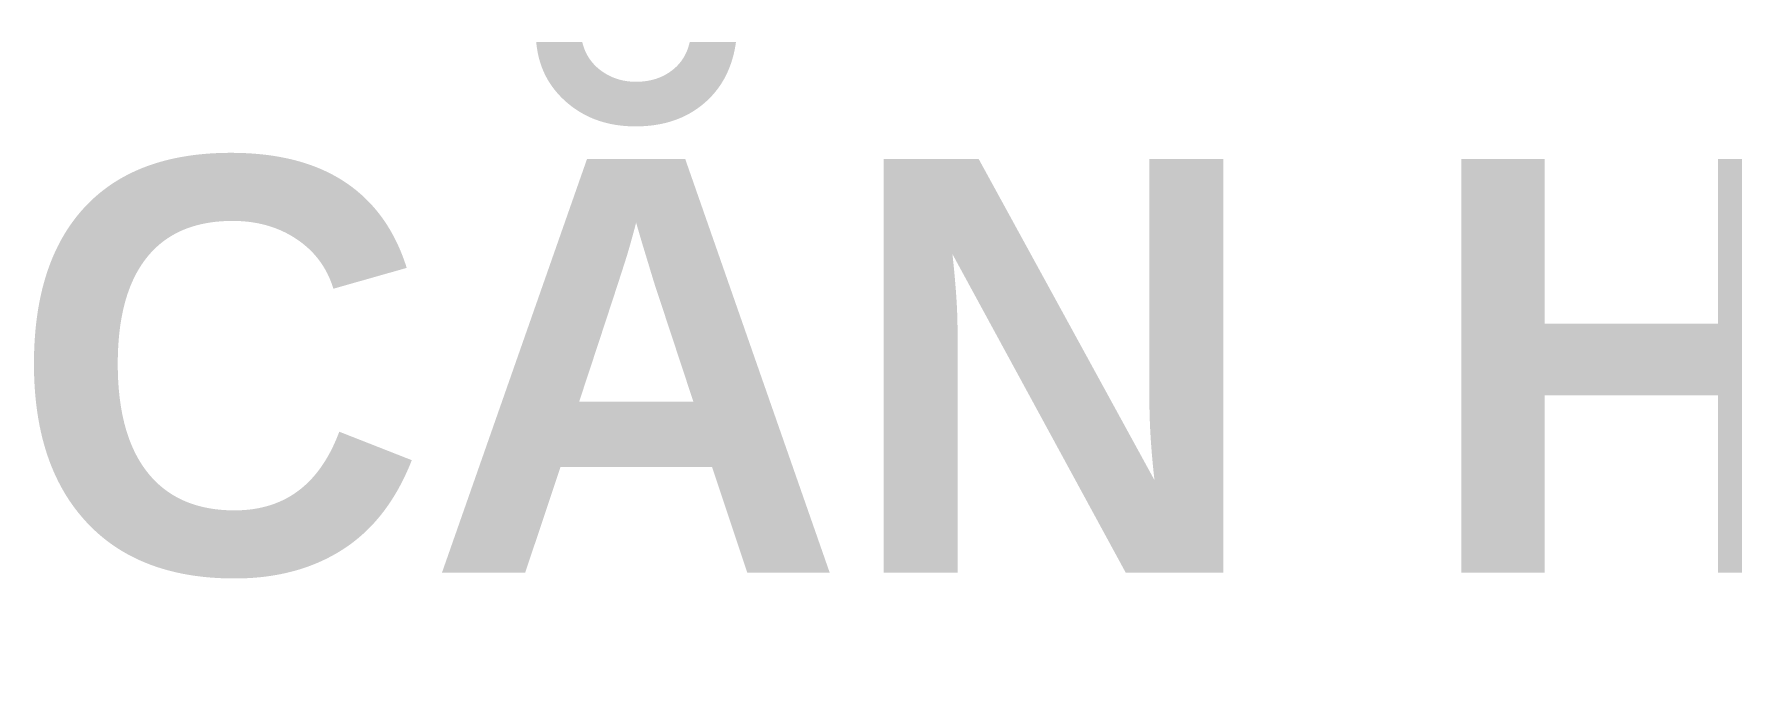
# Model space of a CAD drawing. Header units: millimetres. Extents: x -100356 to 314685, y 446 to 1273965.
# Drawn here: x 117275 to 119326, y 109031 to 109812 of the extents above; entities that cross this region are included whole.
import ezdxf
from ezdxf.xclip import XClip

# ---------------------------------------------------------------- set-up
doc = ezdxf.new("R2010")
doc.units = ezdxf.units.MM
doc.header["$XCLIPFRAME"] = 2
doc.layers.add('NAM', color=3, linetype='Continuous')
doc.layers.add('STR', color=7, linetype='Continuous')
doc.styles.add('ARIAL', font='Font - TrueType - Arial Bold.ttf')

# ---------------------------------------------------------------- blocks, each defined once
blk = doc.blocks.new('Typ Section 2')
at = {"layer": 'NAM', "insert": (-2256.3, -15252.1, 0), "char_height": 500, "attachment_point": 1, "rotation": 90, "style": 'ARIAL'}
blk.add_mtext_dynamic_manual_height_columns('CĂN HỘ', width=6747.835, gutter_width=1, heights=[0], dxfattribs=at)
blk = doc.blocks.new('full section 2')
at = {"layer": 'STR'}
ref = blk.add_blockref('Typ Section 2', (-86300, -11499), dxfattribs=at)
XClip(ref).set_block_clipping_path([(-3349.9942388999, -1299.9448907854), (-2799.9906273859, -1299.9404079634), (-2799.9906273859, 0), (-2799.9906273859, 641.5784681641), (693.0402666782, 641.5784681641), (693.0402666782, -44064.4844825118), (-3300, -44064.4844825118)])

msp = doc.modelspace()

# ---------------------------------------------------------------- block references
at = {"layer": 'STR', "rotation": 270}
msp.add_blockref('full section 2', (143997.5, 21104.9), dxfattribs=at)

doc.saveas('drawing.dxf')
